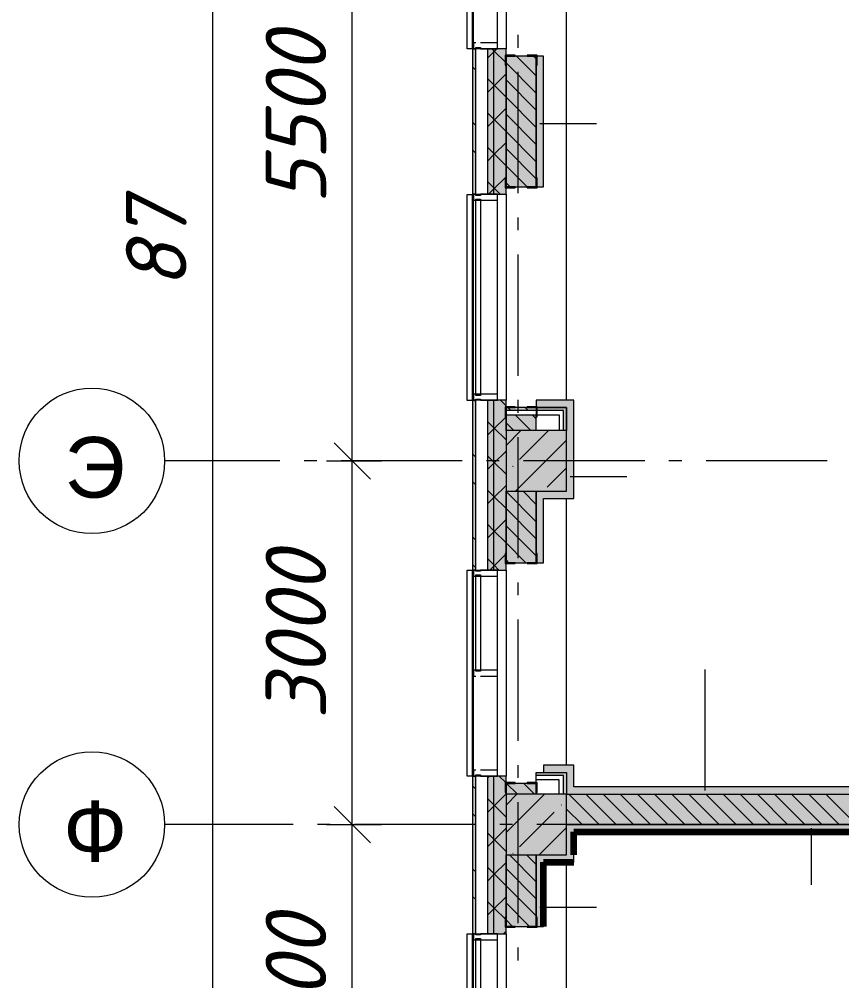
# Model space of a CAD drawing. Header units: millimetres. Extents: x -537608 to 253996, y -217170 to 186033.
# Drawn here: x -372244 to -365455, y -175888 to -167956 of the extents above; entities that cross this region are included whole.
import ezdxf

# ---------------------------------------------------------------- set-up
doc = ezdxf.new("R2010")
doc.units = ezdxf.units.MM
doc.layers.add('16) Лак 1.6м', color=160, linetype='Continuous', lineweight=90)
doc.layers.add('PDF _Геометрия', color=7, linetype='Continuous')
doc.layers.add('PDF _Текст', color=7, linetype='Continuous')
doc.layers.add('PDF _Сплошная заливка', color=7, linetype='Continuous', true_color=0xffffff)
doc.styles.add('PDF ArialMT', font='arial.ttf')
doc.styles.add('PDF ISOCPEUR Italic', font='isocpeui.ttf')

msp = doc.modelspace()

# ---------------------------------------------------------------- hatches: boundary and pattern name
at = {"layer": 'PDF _Сплошная заливка', "transparency": 33554559}
h = msp.add_hatch(color=256, dxfattribs=at)
h.paths.add_polyline_path([(-368503.2016, -178126.6438), (-368476.2036, -178126.6438), (-368476.2036, -177199.6439), (-368503.2016, -177199.6439)], flags=0)
h.paths.add_polyline_path([(-368496.3552, -175499.6429), (-368476.2036, -175499.6429), (-368476.2036, -174199.6425), (-368503.2016, -174199.6425), (-368503.2016, -175499.6429)], flags=0)
h.paths.add_polyline_path([(-368476.2036, -172499.6425), (-368476.2036, -171099.6417), (-368503.2016, -171099.6417), (-368503.2016, -172499.6425), (-368496.3552, -172499.6425)], flags=0)
h.paths.add_polyline_path([(-368496.3552, -169399.6404), (-368476.2036, -169399.6404), (-368476.2036, -168199.6404), (-368503.2016, -168199.6404), (-368503.2016, -169399.6404)], flags=0)
h.paths.add_polyline_path([(-368503.2016, -166499.6398), (-368476.2036, -166499.6398), (-368476.2036, -165199.6394), (-368503.2016, -165199.6394), (-368503.2016, -165392.9318)], flags=0)
h.paths.add_polyline_path([(-368476.2036, -163499.638), (-368476.2036, -162099.6374), (-368503.2016, -162099.6374), (-368503.2016, -163499.638), (-368496.3552, -163499.638)], flags=0)
h = msp.add_hatch(color=256, dxfattribs=at)
h.paths.add_polyline_path([(-368326.2029, -177999.6453), (-368326.2029, -177199.6439), (-368376.2031, -177199.6439), (-368376.2031, -177999.6453)], flags=0)
h.paths.add_polyline_path([(-368326.2029, -175499.6429), (-368326.2029, -174199.6425), (-368376.2031, -174199.6425), (-368376.2031, -175499.6429)], flags=0)
h.paths.add_polyline_path([(-368326.2029, -172499.6425), (-368326.2029, -171099.6417), (-368376.2031, -171099.6417), (-368376.2031, -172499.6425)], flags=0)
h.paths.add_polyline_path([(-368326.2029, -169399.6404), (-368326.2029, -168199.6404), (-368376.2031, -168199.6404), (-368376.2031, -169399.6404)], flags=0)
h.paths.add_polyline_path([(-368376.2031, -166499.6398), (-368326.2029, -166499.6398), (-368326.2029, -165199.6394), (-368376.2031, -165199.6394), (-368376.2031, -166106.1722)], flags=0)
h.paths.add_polyline_path([(-368326.2029, -163499.638), (-368326.2029, -162249.6381), (-368376.2031, -162249.6381), (-368376.2031, -163499.638)], flags=0)
h = msp.add_hatch(color=256, dxfattribs=at)
h.paths.add_polyline_path([(-368226.2024, -177349.6446), (-367976.2013, -177349.6446), (-367976.2013, -177259.6446), (-368226.2024, -177259.6446)], flags=0)
h.paths.add_polyline_path([(-368226.2024, -175439.6433), (-367976.2013, -175439.6433), (-367976.2013, -174849.6427), (-368226.2024, -174849.6427), (-368226.2024, -175378.2996)], flags=0)
h.paths.add_polyline_path([(-368226.2024, -174349.6432), (-367976.2013, -174349.6432), (-367976.2013, -174259.6432), (-368226.2024, -174259.6432)], flags=0)
h.paths.add_polyline_path([(-367976.2013, -172439.6418), (-367976.2013, -171849.9895), (-368226.2024, -171849.9895), (-368226.2024, -172439.6418), (-368074.7206, -172439.6418)], flags=0)
h.paths.add_polyline_path([(-368226.2024, -171349.9897), (-367976.2013, -171349.9897), (-367976.2013, -171219.6417), (-368226.2024, -171219.6417)], flags=0)
h.paths.add_polyline_path([(-368226.2024, -171184.6414), (-367976.2013, -171184.6414), (-367976.2013, -171159.6413), (-368226.2024, -171159.6413)], flags=0)
h.paths.add_polyline_path([(-368226.2024, -169339.6414), (-367976.2013, -169339.6414), (-367976.2013, -168259.64), (-368226.2024, -168259.64), (-368226.2024, -168959.1343)], flags=0)
h.paths.add_polyline_path([(-367976.2013, -166439.6387), (-367976.2013, -166349.6391), (-368226.2024, -166349.6391), (-368226.2024, -166439.6387), (-368074.7206, -166439.6387)], flags=0)
h.paths.add_polyline_path([(-368074.7206, -165849.6392), (-367976.2013, -165849.6392), (-367976.2013, -165734.6389), (-368226.2024, -165734.6389), (-368226.2024, -165849.6392)], flags=0)
h.paths.add_polyline_path([(-368226.2024, -165699.6394), (-367976.2013, -165699.6394), (-367976.2013, -165259.6391), (-368226.2024, -165259.6391), (-368226.2024, -165392.9318)], flags=0)
h.paths.add_polyline_path([(-368226.2024, -163439.6383), (-367976.2013, -163439.6383), (-367976.2013, -162849.6375), (-368226.2024, -162849.6375), (-368226.2024, -163253.2102)], flags=0)
at = {"layer": 'PDF _Сплошная заливка', "true_color": 0x77b143, "transparency": 33554559}
for points in [[(-367751.2003, -171184.6414), (-367751.2003, -171159.6413), (-367976.2013, -171159.6413), (-367976.2013, -171184.6414), (-367786.2074, -171184.6414)], [(-367751.2003, -174194.2332), (-367751.2003, -174169.2331), (-367976.2013, -174169.2331), (-367976.2013, -174194.2332), (-367786.2074, -174194.2332)], [(-367751.2003, -174349.6432), (-367726.2002, -174349.6432), (-367726.2002, -174169.2331), (-367751.2003, -174169.2331), (-367751.2003, -174308.4378)]]:
    msp.add_hatch(color=75, dxfattribs=at).paths.add_polyline_path(points)
at = {"layer": 'PDF _Сплошная заливка', "true_color": 0x56bc34, "transparency": 33554559}
for points in [[(-367726.2002, -171849.9895), (-367666.2017, -171849.9895), (-367666.2017, -171099.6417), (-367726.2002, -171099.6417), (-367726.2002, -171812.0962)], [(-367726.2002, -171909.9891), (-367666.2017, -171909.9891), (-367666.2017, -171849.9895), (-367916.2027, -171849.9895), (-367916.2027, -171909.9891)], [(-363684.0104, -174349.6432), (-363684.0104, -174289.6424), (-367726.2002, -174289.6424), (-367726.2002, -174349.6432), (-366809.8165, -174349.6432)], [(-367726.2002, -174849.6427), (-367666.2017, -174849.6427), (-367666.2017, -174599.6432), (-367726.2002, -174599.6432), (-367726.2002, -174665.058)], [(-362676.2037, -174659.6428), (-362676.2037, -174599.6432), (-367666.2017, -174599.6432), (-367666.2017, -174659.6428), (-363436.7393, -174659.6428)], [(-367976.2013, -175439.6433), (-367916.2027, -175439.6433), (-367916.2027, -174849.6427), (-367976.2013, -174849.6427), (-367976.2013, -175378.2996)], [(-367726.2002, -174909.6423), (-367666.2017, -174909.6423), (-367666.2017, -174849.6427), (-367916.2027, -174849.6427), (-367916.2027, -174909.6423)]]:
    msp.add_hatch(color=85, dxfattribs=at).paths.add_polyline_path(points)
at = {"layer": 'PDF _Сплошная заливка', "transparency": 33554559}
for points in [[(-368074.7206, -171849.9895), (-367726.2002, -171849.9895), (-367726.2002, -171349.9897), (-368226.2024, -171349.9897), (-368226.2024, -171849.9895)], [(-368226.2024, -174849.6427), (-367726.2002, -174849.6427), (-367726.2002, -174349.6432), (-368226.2024, -174349.6432), (-368226.2024, -174665.058)]]:
    msp.add_hatch(color=256, dxfattribs=at).paths.add_polyline_path(points)
h = msp.add_hatch(color=256, dxfattribs=at)
h.paths.add_polyline_path([(-360906.9313, -174599.6432), (-360676.2034, -174599.6432), (-360676.2034, -174349.6432), (-361226.2059, -174349.6432), (-361226.2059, -174599.6432), (-361221.2024, -174599.6432)], flags=0)
h.paths.add_polyline_path([(-362481.2062, -174599.6432), (-362476.2028, -174599.6432), (-362476.2028, -174349.6432), (-367726.2002, -174349.6432), (-367726.2002, -174599.6432), (-362676.2037, -174599.6432)], flags=0)

# ---------------------------------------------------------------- linework, layer by layer
at = {"layer": '16) Лак 1.6м'}
for p, q in [((-367666.2017, -174849.6427), (-367666.2017, -174659.6428)), ((-367666.2017, -174659.6428), (-362676.2037, -174659.6428)), ((-367916.2027, -175439.6433), (-367916.2027, -174909.6423)), ((-367916.2027, -174909.6423), (-367666.2017, -174909.6423))]:
    msp.add_line(p, q, dxfattribs=at)
at = {"layer": 'PDF _Геометрия', "lineweight": 9}
for p, q in [((-370647.0623, -212139.656), (-370647.0623, -124259.6211)), ((-369494.8612, -171599.6415), (-369494.8612, -166099.6388)), ((-368503.2016, -168199.6404), (-368503.2016, -166499.6398)), ((-368493.2032, -168149.6402), (-368493.2032, -167374.6405)), ((-368296.2079, -168149.6402), (-368296.2079, -167374.6405)), ((-368476.2036, -168149.6402), (-368493.2032, -168149.6402)), ((-368493.2032, -168149.6402), (-368493.2032, -168199.6404)), ((-368296.2079, -168149.6402), (-368436.2016, -168149.6402)), ((-368296.2079, -168199.6404), (-368296.2079, -168149.6402)), ((-368503.2016, -168199.6404), (-368503.2016, -169399.6404)), ((-368476.2036, -168199.6404), (-368503.2016, -168199.6404)), ((-368493.2032, -168199.6404), (-368476.2036, -168199.6404)), ((-368476.2036, -168199.6404), (-368476.2036, -168189.6402)), ((-368476.2036, -168189.6402), (-368436.2016, -168189.6402)), ((-368376.2031, -168199.6404), (-368476.2036, -168199.6404)), ((-368476.2036, -169399.6404), (-368476.2036, -168199.6404)), ((-368436.2016, -168189.6402), (-368436.2016, -168199.6404)), ((-368436.2016, -168199.6404), (-368296.2079, -168199.6404)), ((-368326.2029, -168199.6404), (-368376.2031, -168199.6404)), ((-368376.2031, -169399.6404), (-368376.2031, -168199.6404)), ((-368376.2031, -168274.3761), (-368326.2029, -168224.3759)), ((-368326.2029, -168215.5454), (-368342.1089, -168199.6404)), ((-368326.2029, -168224.3759), (-368301.4697, -168199.6404)), ((-368226.2024, -168199.6404), (-368326.2029, -168199.6404)), ((-368326.2029, -169399.6404), (-368326.2029, -168199.6404)), ((-368226.2024, -168315.5451), (-368326.2029, -168215.5454)), ((-368226.2024, -169399.6404), (-368226.2024, -168199.6404)), ((-367976.2013, -168259.64), (-368226.2024, -168259.64)), ((-368226.2024, -168259.64), (-368226.2024, -169339.6414)), ((-367976.2013, -168565.5448), (-368226.2024, -168315.5451)), ((-367976.2013, -168424.1242), (-368140.687, -168259.64)), ((-367976.2013, -168282.7029), (-367999.2637, -168259.64)), ((-367976.2013, -169339.6414), (-367976.2013, -168259.64)), ((-367916.2027, -168259.64), (-367976.2013, -168259.64)), ((-367976.2013, -168259.64), (-367976.2013, -169339.6414)), ((-367916.2027, -169339.6414), (-367916.2027, -168259.64)), ((-368326.2029, -168498.388), (-368376.2031, -168448.3877)), ((-368326.2029, -168507.2191), (-368226.2024, -168407.2187)), ((-367976.2013, -168706.9674), (-368226.2024, -168456.9665)), ((-368376.2031, -168557.2193), (-368326.2029, -168507.2191)), ((-368226.2024, -168598.3884), (-368326.2029, -168498.388)), ((-367976.2013, -168848.3887), (-368226.2024, -168598.3884)), ((-368326.2029, -168790.0616), (-368226.2024, -168690.062)), ((-368326.2029, -168781.2312), (-368376.2031, -168731.2309)), ((-368376.2031, -168840.0619), (-368326.2029, -168790.0616)), ((-368226.2024, -168881.231), (-368326.2029, -168781.2312)), ((-367976.2013, -168989.8093), (-368226.2024, -168739.8096)), ((-367946.2063, -168817.0632), (-367480.0572, -168817.0632)), ((-367976.2013, -169131.2306), (-368226.2024, -168881.231)), ((-368326.2029, -169064.0737), (-368376.2031, -169014.0735)), ((-368326.2029, -169072.905), (-368226.2024, -168972.9045)), ((-367976.2013, -169272.6532), (-368226.2024, -169022.6514)), ((-368376.2031, -169122.9051), (-368326.2029, -169072.905)), ((-368226.2024, -169164.0741), (-368326.2029, -169064.0737)), ((-368050.6333, -169339.6414), (-368226.2024, -169164.0741)), ((-368326.2029, -169355.7474), (-368226.2024, -169255.7478)), ((-368326.2029, -169346.9169), (-368376.2031, -169296.9167)), ((-368273.4813, -169399.6404), (-368326.2029, -169346.9169)), ((-368192.0566, -169339.6414), (-368226.2024, -169305.4954)), ((-368226.2024, -169339.6414), (-367976.2013, -169339.6414)), ((-367976.2013, -169339.6414), (-367916.2027, -169339.6414)), ((-368503.2016, -169399.6404), (-368476.2036, -169399.6404)), ((-368503.2016, -171098.8559), (-368503.2016, -169399.6404)), ((-368476.2036, -169399.6404), (-368493.2032, -169399.6404)), ((-368493.2032, -169399.6404), (-368493.2032, -169449.6406)), ((-368476.2036, -169399.6404), (-368376.2031, -169399.6404)), ((-368476.2036, -169409.6412), (-368476.2036, -169399.6404)), ((-368436.2016, -169409.6412), (-368476.2036, -169409.6412)), ((-368296.2079, -169399.6404), (-368436.2016, -169399.6404)), ((-368436.2016, -169399.6404), (-368436.2016, -169409.6412)), ((-368376.2031, -169399.6404), (-368326.2029, -169399.6404)), ((-368370.0973, -169399.6404), (-368326.2029, -169355.7474)), ((-368326.2029, -169399.6404), (-368226.2024, -169399.6404)), ((-368296.2079, -169449.6406), (-368296.2079, -169399.6404)), ((-368493.2032, -169449.6406), (-368476.2036, -169449.6406)), ((-368493.2032, -171049.6415), (-368493.2032, -169449.6406)), ((-368476.2036, -169439.6404), (-368436.2016, -169439.6404)), ((-368476.2036, -169449.6406), (-368476.2036, -169439.6404)), ((-368476.2036, -169449.6406), (-368436.2016, -169449.6406)), ((-368476.2036, -171049.6415), (-368476.2036, -169449.6406)), ((-368436.2016, -169439.6404), (-368436.2016, -169449.6406)), ((-368436.2016, -169449.6406), (-368296.2079, -169449.6406)), ((-368436.2016, -169449.6406), (-368436.2016, -171049.6415)), ((-368296.2079, -171049.6415), (-368296.2079, -169449.6406)), ((-368476.2036, -171049.6415), (-368493.2032, -171049.6415)), ((-368493.2032, -171049.6415), (-368493.2032, -171099.6417)), ((-368476.2036, -171059.6417), (-368476.2036, -171049.6415)), ((-368436.2016, -171049.6415), (-368476.2036, -171049.6415)), ((-368436.2016, -171059.6417), (-368476.2036, -171059.6417)), ((-368476.2036, -171099.6417), (-368476.2036, -171089.6415)), ((-368476.2036, -171089.6415), (-368436.2016, -171089.6415)), ((-368296.2079, -171049.6415), (-368436.2016, -171049.6415)), ((-368436.2016, -171049.6415), (-368436.2016, -171059.6417)), ((-368436.2016, -171089.6415), (-368436.2016, -171099.6417)), ((-368296.2079, -171099.6417), (-368296.2079, -171049.6415)), ((-368476.2036, -171099.6417), (-368503.2016, -171099.6417)), ((-368503.2016, -171099.6417), (-368503.2016, -172499.6425)), ((-368493.2032, -171099.6417), (-368476.2036, -171099.6417)), ((-368476.2036, -172499.6425), (-368476.2036, -171099.6417)), ((-368376.2031, -171099.6417), (-368476.2036, -171099.6417)), ((-368436.2016, -171099.6417), (-368296.2079, -171099.6417)), ((-368376.2031, -171102.8044), (-368373.0425, -171099.6417)), ((-368376.2031, -172499.6425), (-368376.2031, -171099.6417)), ((-368326.2029, -171099.6417), (-368376.2031, -171099.6417)), ((-368326.2029, -172499.6425), (-368326.2029, -171099.6417)), ((-368226.2024, -171099.6417), (-368326.2029, -171099.6417)), ((-368226.2024, -171143.9732), (-368270.536, -171099.6417)), ((-368226.2024, -171349.9897), (-368226.2024, -171099.6417)), ((-367976.2013, -171159.6413), (-368226.2024, -171159.6413)), ((-368226.2024, -171159.6413), (-368226.2024, -171184.6414)), ((-368185.5374, -171184.6414), (-368210.5375, -171159.6413)), ((-368044.1141, -171184.6414), (-368069.1142, -171159.6413)), ((-367726.2002, -171099.6417), (-367976.2013, -171099.6417)), ((-367976.2013, -171099.6417), (-367976.2013, -171159.6413)), ((-367976.2013, -171159.6413), (-367726.2002, -171159.6413)), ((-367786.2074, -171159.6413), (-367976.2013, -171159.6413)), ((-367976.2013, -171159.6413), (-367976.2013, -171184.6414)), ((-367751.2003, -171159.6413), (-367786.2074, -171159.6413)), ((-367726.2002, -171159.6413), (-367751.2003, -171159.6413)), ((-367666.2017, -171099.6417), (-367726.2002, -171099.6417)), ((-367726.2002, -171159.6413), (-367726.2002, -171349.9897)), ((-367726.2002, -171349.9897), (-367726.2002, -171159.6413)), ((-367666.2017, -171849.9895), (-367666.2017, -171099.6417)), ((-368326.2029, -171335.6473), (-368226.2024, -171235.6468)), ((-368226.2024, -171184.6414), (-368226.2024, -171219.6417)), ((-367976.2013, -171184.6414), (-368226.2024, -171184.6414)), ((-368226.2024, -171219.6417), (-368226.2024, -171349.9897)), ((-368226.2024, -171219.6417), (-367976.2013, -171219.6417)), ((-368020.1905, -171349.9897), (-368150.539, -171219.6417)), ((-367976.2013, -171252.5524), (-368009.1157, -171219.6417)), ((-367786.2074, -171184.6414), (-367976.2013, -171184.6414)), ((-367976.2013, -171349.9897), (-367976.2013, -171219.6417)), ((-367976.2013, -171219.6417), (-367786.2074, -171219.6417)), ((-367751.2003, -171184.6414), (-367786.2074, -171184.6414)), ((-367786.2074, -171219.6417), (-367786.2074, -171349.9897)), ((-367751.2003, -171349.9897), (-367751.2003, -171184.6414)), ((-368326.2029, -171326.8161), (-368376.2031, -171276.8159)), ((-368226.2024, -171426.8166), (-368326.2029, -171326.8161)), ((-368161.6138, -171349.9897), (-368226.2024, -171285.3954)), ((-368376.2031, -171385.6475), (-368326.2029, -171335.6473)), ((-368226.2024, -171472.9522), (-368103.2428, -171349.9897)), ((-367726.2002, -171349.9897), (-368226.2024, -171349.9897)), ((-368226.2024, -171349.9897), (-368226.2024, -171849.9895)), ((-368114.2143, -171589.0608), (-367875.1416, -171349.9897)), ((-367726.2002, -171849.9895), (-367726.2002, -171349.9897)), ((-368147.0426, -171849.9895), (-367726.2002, -171429.1495)), ((-368326.2029, -171609.6595), (-368376.2031, -171559.6593)), ((-368326.2029, -171618.4898), (-368226.2024, -171518.4902)), ((-369706.9874, -171599.6415), (-369494.8612, -171599.6415)), ((-369494.8612, -174599.6432), (-369494.8612, -171599.6415)), ((-369494.8612, -171599.6415), (-369254.8584, -171599.6415)), ((-368376.2031, -171668.49), (-368326.2029, -171618.4898)), ((-368226.2024, -171709.6591), (-368326.2029, -171609.6595)), ((-368171.2418, -171646.0856), (-368166.4967, -171641.3432)), ((-367886.1131, -171817.1588), (-367726.2002, -171657.2483)), ((-367696.2052, -171726.9427), (-367230.0561, -171726.9427)), ((-368326.2029, -171901.3331), (-368226.2024, -171801.3327)), ((-368326.2029, -171892.5017), (-368376.2031, -171842.5026)), ((-368226.2024, -171849.9895), (-367726.2002, -171849.9895)), ((-368226.2024, -172499.6425), (-368226.2024, -171849.9895)), ((-368226.2024, -171849.9895), (-368226.2024, -172439.6418)), ((-367976.2013, -172101.0816), (-368226.2024, -171851.081)), ((-367976.2013, -171959.6599), (-368085.8729, -171849.9895)), ((-367976.2013, -172439.6418), (-367976.2013, -171849.9895)), ((-367976.2013, -171849.9895), (-367976.2013, -172439.6418)), ((-367666.2017, -171909.9891), (-367666.2017, -171849.9895)), ((-368376.2031, -171951.3334), (-368326.2029, -171901.3331)), ((-368226.2024, -171992.5022), (-368326.2029, -171892.5017)), ((-367916.2027, -172439.6418), (-367916.2027, -171909.9891)), ((-367916.2027, -171909.9891), (-367666.2017, -171909.9891)), ((-367976.2013, -172242.5022), (-368226.2024, -171992.5022)), ((-368326.2029, -172175.3451), (-368376.2031, -172125.3449)), ((-368326.2029, -172184.1765), (-368226.2024, -172084.176)), ((-368376.2031, -172234.1757), (-368326.2029, -172184.1765)), ((-368226.2024, -172275.3439), (-368326.2029, -172175.3451)), ((-367976.2013, -172383.9234), (-368226.2024, -172133.9238)), ((-368061.9061, -172439.6418), (-368226.2024, -172275.3439)), ((-368326.2029, -172458.1879), (-368376.2031, -172408.1882)), ((-368326.2029, -172467.0188), (-368226.2024, -172367.0184)), ((-368203.3295, -172439.6418), (-368226.2024, -172416.7666)), ((-368226.2024, -172439.6418), (-367976.2013, -172439.6418)), ((-367976.2013, -172439.6418), (-367916.2027, -172439.6418)), ((-368503.2016, -174199.6425), (-368503.2016, -172499.6425)), ((-368503.2016, -172499.6425), (-368476.2036, -172499.6425)), ((-368476.2036, -172499.6425), (-368493.2032, -172499.6425)), ((-368493.2032, -172499.6425), (-368493.2032, -172549.6422)), ((-368476.2036, -172509.6419), (-368476.2036, -172499.6425)), ((-368476.2036, -172499.6425), (-368376.2031, -172499.6425)), ((-368436.2016, -172509.6419), (-368476.2036, -172509.6419)), ((-368296.2079, -172499.6425), (-368436.2016, -172499.6425)), ((-368436.2016, -172499.6425), (-368436.2016, -172509.6419)), ((-368376.2031, -172499.6425), (-368326.2029, -172499.6425)), ((-368358.8244, -172499.6425), (-368326.2029, -172467.0188)), ((-368284.7541, -172499.6425), (-368326.2029, -172458.1879)), ((-368326.2029, -172499.6425), (-368226.2024, -172499.6425)), ((-368296.2079, -172549.6422), (-368296.2079, -172499.6425)), ((-368493.2032, -173324.6429), (-368493.2032, -172549.6422)), ((-368493.2032, -172549.6422), (-368476.2036, -172549.6422)), ((-368476.2036, -172539.6423), (-368436.2016, -172539.6423)), ((-368476.2036, -172549.6422), (-368476.2036, -172539.6423)), ((-368476.2036, -172549.6422), (-368436.2016, -172549.6422)), ((-368476.2036, -173324.6429), (-368476.2036, -172549.6422)), ((-368436.2016, -172539.6423), (-368436.2016, -172549.6422)), ((-368436.2016, -172549.6422), (-368436.2016, -173324.6429)), ((-368436.2016, -172549.6422), (-368296.2079, -172549.6422)), ((-368296.2079, -173324.6429), (-368296.2079, -172549.6422)), ((-368476.2036, -173324.6429), (-368493.2032, -173324.6429)), ((-368493.2032, -173324.6429), (-368493.2032, -173374.6415)), ((-368493.2032, -174149.6423), (-368493.2032, -173374.6415)), ((-368493.2032, -173374.6415), (-368476.2036, -173374.6415)), ((-368436.2016, -173324.6429), (-368476.2036, -173324.6429)), ((-368476.2036, -173334.6423), (-368476.2036, -173324.6429)), ((-368436.2016, -173334.6423), (-368476.2036, -173334.6423)), ((-368296.2079, -173324.6429), (-368436.2016, -173324.6429)), ((-368436.2016, -173324.6429), (-368436.2016, -173334.6423)), ((-368436.2016, -173374.6415), (-368296.2079, -173374.6415)), ((-368296.2079, -173374.6415), (-368296.2079, -173324.6429)), ((-368296.2079, -174149.6423), (-368296.2079, -173374.6415)), ((-366583.5841, -174319.6433), (-366583.5841, -173319.6427)), ((-367726.2002, -174109.2324), (-367916.2027, -174109.2324)), ((-367916.2027, -174109.2324), (-367916.2027, -174169.2331)), ((-367666.2017, -174109.2324), (-367726.2002, -174109.2324)), ((-367666.2017, -174289.6424), (-367666.2017, -174109.2324)), ((-368476.2036, -174149.6423), (-368493.2032, -174149.6423)), ((-368493.2032, -174149.6423), (-368493.2032, -174199.6425)), ((-368476.2036, -174199.6425), (-368476.2036, -174189.6431)), ((-368476.2036, -174189.6431), (-368436.2016, -174189.6431)), ((-368296.2079, -174149.6423), (-368436.2016, -174149.6423)), ((-368436.2016, -174189.6431), (-368436.2016, -174199.6425)), ((-368296.2079, -174199.6425), (-368296.2079, -174149.6423)), ((-367976.2013, -174194.2332), (-367976.2013, -174169.2331)), ((-367976.2013, -174169.2331), (-367786.2074, -174169.2331)), ((-367916.2027, -174169.2331), (-367726.2002, -174169.2331)), ((-367786.2074, -174169.2331), (-367751.2003, -174169.2331)), ((-367751.2003, -174169.2331), (-367726.2002, -174169.2331)), ((-367726.2002, -174169.2331), (-367726.2002, -174349.6432)), ((-367726.2002, -174169.2331), (-367726.2002, -174289.6424)), ((-368476.2036, -174199.6425), (-368503.2016, -174199.6425)), ((-368503.2016, -174199.6425), (-368503.2016, -175499.6429)), ((-368493.2032, -174199.6425), (-368476.2036, -174199.6425)), ((-368376.2031, -174199.6425), (-368476.2036, -174199.6425)), ((-368476.2036, -175499.6429), (-368476.2036, -174199.6425)), ((-368436.2016, -174199.6425), (-368296.2079, -174199.6425)), ((-368376.2031, -174214.0759), (-368361.7697, -174199.6425)), ((-368326.2029, -174199.6425), (-368376.2031, -174199.6425)), ((-368376.2031, -175499.6429), (-368376.2031, -174199.6425)), ((-368226.2024, -174199.6425), (-368326.2029, -174199.6425)), ((-368326.2029, -175499.6429), (-368326.2029, -174199.6425)), ((-368226.2024, -174255.2447), (-368281.8089, -174199.6425)), ((-368226.2024, -174349.6432), (-368226.2024, -174199.6425)), ((-367976.2013, -174259.6432), (-368226.2024, -174259.6432)), ((-368226.2024, -174259.6432), (-368226.2024, -174349.6432)), ((-368131.8083, -174349.6432), (-368221.8104, -174259.6432)), ((-367990.385, -174349.6432), (-368080.3871, -174259.6432)), ((-367976.2013, -174229.2332), (-367976.2013, -174194.2332)), ((-367786.2074, -174194.2332), (-367976.2013, -174194.2332)), ((-367786.2074, -174229.2332), (-367976.2013, -174229.2332)), ((-367976.2013, -174349.6432), (-367976.2013, -174259.6432)), ((-367751.2003, -174194.2332), (-367786.2074, -174194.2332)), ((-367786.2074, -174349.6432), (-367786.2074, -174229.2332)), ((-367751.2003, -174349.6432), (-367751.2003, -174194.2332)), ((-368326.2029, -174446.919), (-368226.2024, -174346.9186)), ((-368226.2024, -174666.3331), (-367909.5114, -174349.6432)), ((-368226.2024, -174438.2346), (-368137.6126, -174349.6432)), ((-367726.2002, -174349.6432), (-368226.2024, -174349.6432)), ((-368226.2024, -174349.6432), (-368226.2024, -174849.6427)), ((-367726.2002, -174289.6424), (-367726.2002, -174349.6432)), ((-367726.2002, -174849.6427), (-367726.2002, -174349.6432)), ((-367726.2002, -174349.6432), (-363684.0104, -174349.6432)), ((-367726.2002, -174349.6432), (-363684.0104, -174349.6432)), ((-367457.5459, -174599.6432), (-367707.5384, -174349.6432)), ((-363744.009, -174289.6424), (-367666.2017, -174289.6424)), ((-367316.1226, -174599.6432), (-367566.1237, -174349.6432)), ((-367174.6993, -174599.6432), (-367424.7004, -174349.6432)), ((-367033.2761, -174599.6432), (-367283.2772, -174349.6432)), ((-366891.8527, -174599.6432), (-367141.8538, -174349.6432)), ((-366750.438, -174599.6432), (-367000.4391, -174349.6432)), ((-366609.0148, -174599.6432), (-366859.0159, -174349.6432)), ((-366467.5915, -174599.6432), (-366717.5926, -174349.6432)), ((-366326.1682, -174599.6432), (-366576.1693, -174349.6432)), ((-366184.7535, -174599.6432), (-366434.746, -174349.6432)), ((-366043.3302, -174599.6432), (-366293.3313, -174349.6432)), ((-365901.9069, -174599.6432), (-366151.908, -174349.6432)), ((-365760.4836, -174599.6432), (-366010.4847, -174349.6432)), ((-365619.0603, -174599.6432), (-365869.0614, -174349.6432)), ((-365477.6456, -174599.6432), (-365727.6381, -174349.6432)), ((-365336.2224, -174599.6432), (-365586.2235, -174349.6432)), ((-368326.2029, -174438.0876), (-368376.2031, -174388.0874)), ((-368376.2031, -174496.9182), (-368326.2029, -174446.919)), ((-368226.2024, -174538.0881), (-368326.2029, -174438.0876)), ((-368114.2143, -174782.4409), (-367829.0942, -174497.3175)), ((-367772.0668, -174440.2939), (-367767.3217, -174435.5515)), ((-367598.9606, -174599.6432), (-367726.2002, -174472.402)), ((-369706.9874, -174599.6432), (-369494.8612, -174599.6432)), ((-369494.8612, -177599.6436), (-369494.8612, -174599.6432)), ((-369494.8612, -174599.6432), (-369254.8584, -174599.6432)), ((-368326.2029, -174729.7613), (-368226.2024, -174629.7614)), ((-367953.3197, -174849.6427), (-367726.2002, -174622.5308)), ((-367666.2017, -174599.6432), (-367726.2002, -174599.6432)), ((-367726.2002, -174599.6432), (-367666.2017, -174599.6432)), ((-362676.2037, -174599.6432), (-367666.2017, -174599.6432)), ((-367666.2017, -174599.6432), (-362676.2037, -174599.6432)), ((-365709.2347, -174629.6425), (-365709.2347, -175095.7927)), ((-368326.2029, -174720.9299), (-368376.2031, -174670.9308)), ((-368376.2031, -174779.7615), (-368326.2029, -174729.7613)), ((-368226.2024, -174820.9303), (-368326.2029, -174720.9299)), ((-368226.2024, -175499.6429), (-368226.2024, -174849.6427)), ((-368226.2024, -174849.6427), (-368226.2024, -175439.6433)), ((-368226.2024, -174849.6427), (-367726.2002, -174849.6427)), ((-367976.2013, -175070.9304), (-368197.4906, -174849.6427)), ((-368171.2418, -174839.4662), (-368166.4967, -174834.7243)), ((-367976.2013, -174929.5087), (-368056.0673, -174849.6427)), ((-367976.2013, -175439.6433), (-367976.2013, -174849.6427)), ((-367976.2013, -174849.6427), (-367976.2013, -175439.6433)), ((-367666.2017, -174909.6423), (-367666.2017, -174849.6427)), ((-368326.2029, -175003.7732), (-368376.2031, -174953.773)), ((-368326.2029, -175012.6047), (-368226.2024, -174912.6042)), ((-367976.2013, -175212.3515), (-368226.2024, -174962.352)), ((-368376.2031, -175062.6038), (-368326.2029, -175012.6047)), ((-368226.2024, -175103.7737), (-368326.2029, -175003.7732)), ((-367976.2013, -175353.7732), (-368226.2024, -175103.7737)), ((-368326.2029, -175295.447), (-368226.2024, -175195.4476)), ((-368326.2029, -175286.615), (-368376.2031, -175236.6164)), ((-368376.2031, -175345.4472), (-368326.2029, -175295.447)), ((-368226.2024, -175386.6154), (-368326.2029, -175286.615)), ((-368031.7562, -175439.6433), (-368226.2024, -175245.1949)), ((-367946.2063, -175281.6934), (-367480.0572, -175281.6934)), ((-368173.1794, -175439.6433), (-368226.2024, -175386.6154)), ((-368226.2024, -175439.6433), (-367976.2013, -175439.6433)), ((-367976.2013, -175439.6433), (-367916.2027, -175439.6433)), ((-368503.2016, -175499.6429), (-368476.2036, -175499.6429)), ((-368503.2016, -177199.6439), (-368503.2016, -175499.6429)), ((-368476.2036, -175499.6429), (-368493.2032, -175499.6429)), ((-368493.2032, -175499.6429), (-368493.2032, -175549.6431)), ((-368476.2036, -175499.6429), (-368376.2031, -175499.6429)), ((-368476.2036, -175509.6439), (-368476.2036, -175499.6429)), ((-368436.2016, -175509.6439), (-368476.2036, -175509.6439)), ((-368296.2079, -175499.6429), (-368436.2016, -175499.6429)), ((-368436.2016, -175499.6429), (-368436.2016, -175509.6439)), ((-368376.2031, -175499.6429), (-368326.2029, -175499.6429)), ((-368326.2029, -175499.6429), (-368226.2024, -175499.6429)), ((-368296.2079, -175549.6431), (-368296.2079, -175499.6429)), ((-368247.5597, -175499.6429), (-368226.2024, -175478.2899)), ((-368493.2032, -176324.6433), (-368493.2032, -175549.6431)), ((-368493.2032, -175549.6431), (-368476.2036, -175549.6431)), ((-368476.2036, -175539.6437), (-368436.2016, -175539.6437)), ((-368476.2036, -175549.6431), (-368476.2036, -175539.6437)), ((-368476.2036, -175549.6431), (-368436.2016, -175549.6431)), ((-368476.2036, -176324.6433), (-368476.2036, -175549.6431)), ((-368436.2016, -175539.6437), (-368436.2016, -175549.6431)), ((-368436.2016, -175549.6431), (-368436.2016, -176324.6433)), ((-368436.2016, -175549.6431), (-368296.2079, -175549.6431)), ((-368296.2079, -176324.6433), (-368296.2079, -175549.6431))]:
    msp.add_line(p, q, dxfattribs=at)
at = {"layer": 'PDF _Геометрия', "color": 9, "lineweight": 9, "true_color": 0xc0c0c0}
for p, q in [((-367726.2002, -171098.8559), (-367726.2002, -166409.6395)), ((-368226.2024, -166499.6398), (-368226.2024, -168199.6404)), ((-368226.2024, -169399.6404), (-368226.2024, -171098.8559)), ((-367726.2002, -174109.2324), (-367726.2002, -171909.9891)), ((-368226.2024, -172499.6425), (-368226.2024, -174199.6425)), ((-367976.2013, -174253.6423), (-367976.2013, -174229.2332)), ((-367726.2002, -177111.0822), (-367726.2002, -174909.6423)), ((-368226.2024, -175499.6429), (-368226.2024, -177199.6439))]:
    msp.add_line(p, q, dxfattribs=at)
at = {"layer": 'PDF _Геометрия', "color": 253, "lineweight": 9, "true_color": 0xaaaaaa}
for p, q in [((-368548.1122, -168201.1275), (-368548.1122, -166501.1262)), ((-368126.202, -168190.8966), (-368126.202, -168085.064)), ((-368503.2016, -168201.1275), (-368548.1122, -168201.1275)), ((-368450.1184, -168199.6404), (-368450.1184, -168189.6402)), ((-368448.1118, -168189.6402), (-368448.1118, -168199.6404)), ((-368126.202, -169390.8974), (-368126.202, -168390.8975)), ((-368548.1122, -171101.128), (-368548.1122, -169401.1276)), ((-368548.1122, -169401.1276), (-368503.2016, -169401.1276)), ((-368450.1184, -169409.6412), (-368450.1184, -169401.1276)), ((-368450.1184, -169401.1276), (-368448.1118, -169401.1276)), ((-368448.1118, -169401.1276), (-368448.1118, -169409.6412)), ((-368450.1184, -169449.6406), (-368450.1184, -169439.6404)), ((-368448.1118, -169439.6404), (-368448.1118, -169449.6406)), ((-368126.202, -169696.7315), (-368126.202, -169590.8973)), ((-368126.202, -170896.7314), (-368126.202, -169896.731)), ((-368450.1184, -171059.6417), (-368450.1184, -171049.6415)), ((-368450.1184, -171098.8559), (-368450.1184, -171089.6415)), ((-368448.1118, -171049.6415), (-368448.1118, -171059.6417)), ((-368448.1118, -171089.6415), (-368448.1118, -171098.8559)), ((-368126.202, -171202.5648), (-368126.202, -171096.7323)), ((-368503.2016, -171101.128), (-368548.1122, -171101.128)), ((-368126.202, -172402.5658), (-368126.202, -171402.5643)), ((-370093.2017, -171599.6415), (-371043.5246, -171599.6415)), ((-369787.3702, -171599.6415), (-369893.2009, -171599.6415)), ((-368587.3649, -171599.6415), (-369587.3693, -171599.6415)), ((-368281.5333, -171599.6415), (-368387.364, -171599.6415)), ((-367081.528, -171599.6415), (-368081.5325, -171599.6415)), ((-366775.6965, -171599.6415), (-366881.5358, -171599.6415)), ((-365575.6998, -171599.6415), (-366575.6957, -171599.6415)), ((-368548.1122, -174201.1302), (-368548.1122, -172501.1291)), ((-368548.1122, -172501.1291), (-368503.2016, -172501.1291)), ((-368450.1184, -172509.6419), (-368450.1184, -172501.1291)), ((-368450.1184, -172501.1291), (-368448.1118, -172501.1291)), ((-368448.1118, -172501.1291), (-368448.1118, -172509.6419)), ((-368450.1184, -172549.6422), (-368450.1184, -172539.6423)), ((-368448.1118, -172539.6423), (-368448.1118, -172549.6422)), ((-368126.202, -172708.3984), (-368126.202, -172602.5656)), ((-368126.202, -173908.3994), (-368126.202, -172908.3993)), ((-368450.1184, -173334.6423), (-368450.1184, -173324.6429)), ((-368448.1118, -173324.6429), (-368448.1118, -173334.6423)), ((-368126.202, -174214.2331), (-368126.202, -174108.3992)), ((-368450.1184, -174199.6425), (-368450.1184, -174189.6431)), ((-368448.1118, -174189.6431), (-368448.1118, -174199.6425)), ((-368503.2016, -174201.1302), (-368548.1122, -174201.1302)), ((-368126.202, -175414.233), (-368126.202, -174414.2334)), ((-369983.203, -174599.6432), (-371043.5246, -174599.6432)), ((-369677.3628, -174599.6432), (-369783.2021, -174599.6432)), ((-368477.3661, -174599.6432), (-369477.362, -174599.6432)), ((-368171.5346, -174599.6432), (-368277.3652, -174599.6432)), ((-366971.5293, -174599.6432), (-367971.5337, -174599.6432)), ((-366665.6977, -174599.6432), (-366771.5284, -174599.6432)), ((-365465.7011, -174599.6432), (-366465.6968, -174599.6432)), ((-368548.1122, -177201.1316), (-368548.1122, -175501.1306)), ((-368548.1122, -175501.1306), (-368503.2016, -175501.1306)), ((-368450.1184, -175509.6439), (-368450.1184, -175501.1306)), ((-368450.1184, -175501.1306), (-368448.1118, -175501.1306)), ((-368448.1118, -175501.1306), (-368448.1118, -175509.6439)), ((-368450.1184, -175549.6431), (-368450.1184, -175539.6437)), ((-368448.1118, -175539.6437), (-368448.1118, -175549.6431)), ((-368126.202, -175720.0667), (-368126.202, -175614.2339))]:
    msp.add_line(p, q, dxfattribs=at)
at = {"layer": 'PDF _Геометрия', "color": 253, "lineweight": 20, "true_color": 0xaaaaaa}
for p, q in [((-368151.2021, -168253.6399), (-368232.2048, -168253.6399)), ((-368232.2048, -168253.6399), (-368232.2048, -168334.6404)), ((-368226.2024, -168334.6404), (-368226.2024, -168259.64)), ((-368226.2024, -168259.64), (-368151.2021, -168259.64)), ((-368151.2021, -168259.64), (-368151.2021, -168253.6399)), ((-367970.2075, -168253.6399), (-368051.2017, -168253.6399)), ((-368051.2017, -168253.6399), (-368051.2017, -168259.64)), ((-368051.2017, -168259.64), (-367976.2013, -168259.64)), ((-367976.2013, -168259.64), (-367976.2013, -168334.6404)), ((-367970.2075, -168334.6404), (-367970.2075, -168253.6399)), ((-368232.2048, -168334.6404), (-368226.2024, -168334.6404)), ((-367976.2013, -168334.6404), (-367970.2075, -168334.6404)), ((-368226.2024, -169264.6403), (-368232.2048, -169264.6403)), ((-368232.2048, -169264.6403), (-368232.2048, -169345.6401)), ((-368226.2024, -169339.6414), (-368226.2024, -169264.6403)), ((-367970.2075, -169264.6403), (-367976.2013, -169264.6403)), ((-367976.2013, -169264.6403), (-367976.2013, -169339.6414)), ((-367970.2075, -169345.6401), (-367970.2075, -169264.6403)), ((-368232.2048, -169345.6401), (-368151.2021, -169345.6401)), ((-368151.2021, -169339.6414), (-368226.2024, -169339.6414)), ((-368151.2021, -169345.6401), (-368151.2021, -169339.6414)), ((-368051.2017, -169339.6414), (-368051.2017, -169345.6401)), ((-367976.2013, -169339.6414), (-368051.2017, -169339.6414)), ((-368051.2017, -169345.6401), (-367970.2075, -169345.6401)), ((-368151.2021, -171153.6413), (-368232.2048, -171153.6413)), ((-368232.2048, -171153.6413), (-368232.2048, -171234.6416)), ((-368226.2024, -171234.6416), (-368226.2024, -171159.6413)), ((-368226.2024, -171159.6413), (-368151.2021, -171159.6413)), ((-368151.2021, -171159.6413), (-368151.2021, -171153.6413)), ((-367970.2075, -171153.6413), (-368051.2017, -171153.6413)), ((-368051.2017, -171153.6413), (-368051.2017, -171159.6413)), ((-368051.2017, -171159.6413), (-367976.2013, -171159.6413)), ((-367976.2013, -171159.6413), (-367976.2013, -171234.6416)), ((-367970.2075, -171234.6416), (-367970.2075, -171153.6413)), ((-368232.2048, -171234.6416), (-368226.2024, -171234.6416)), ((-367976.2013, -171234.6416), (-367970.2075, -171234.6416)), ((-368226.2024, -172364.6426), (-368232.2048, -172364.6426)), ((-368232.2048, -172364.6426), (-368232.2048, -172445.6421)), ((-368226.2024, -172439.6418), (-368226.2024, -172364.6426)), ((-367970.2075, -172364.6426), (-367976.2013, -172364.6426)), ((-367976.2013, -172364.6426), (-367976.2013, -172439.6418)), ((-367970.2075, -172445.6421), (-367970.2075, -172364.6426)), ((-368232.2048, -172445.6421), (-368151.2021, -172445.6421)), ((-368151.2021, -172439.6418), (-368226.2024, -172439.6418)), ((-368151.2021, -172445.6421), (-368151.2021, -172439.6418)), ((-368051.2017, -172439.6418), (-368051.2017, -172445.6421)), ((-367976.2013, -172439.6418), (-368051.2017, -172439.6418)), ((-368051.2017, -172445.6421), (-367970.2075, -172445.6421)), ((-368151.2021, -174253.6423), (-368232.2048, -174253.6423)), ((-368232.2048, -174253.6423), (-368232.2048, -174334.6425)), ((-368226.2024, -174334.6425), (-368226.2024, -174259.6432)), ((-368226.2024, -174259.6432), (-368151.2021, -174259.6432)), ((-368151.2021, -174259.6432), (-368151.2021, -174253.6423)), ((-367970.2075, -174253.6423), (-368051.2017, -174253.6423)), ((-368051.2017, -174253.6423), (-368051.2017, -174259.6432)), ((-368051.2017, -174259.6432), (-367976.2013, -174259.6432)), ((-367976.2013, -174259.6432), (-367976.2013, -174334.6425)), ((-367970.2075, -174334.6425), (-367970.2075, -174253.6423)), ((-368232.2048, -174334.6425), (-368226.2024, -174334.6425)), ((-367976.2013, -174334.6425), (-367970.2075, -174334.6425)), ((-368226.2024, -175364.6429), (-368232.2048, -175364.6429)), ((-368232.2048, -175364.6429), (-368232.2048, -175445.6441)), ((-368226.2024, -175439.6433), (-368226.2024, -175364.6429)), ((-367970.2075, -175364.6429), (-367976.2013, -175364.6429)), ((-367976.2013, -175364.6429), (-367976.2013, -175439.6433)), ((-367970.2075, -175445.6441), (-367970.2075, -175364.6429)), ((-368232.2048, -175445.6441), (-368151.2021, -175445.6441)), ((-368151.2021, -175439.6433), (-368226.2024, -175439.6433)), ((-368151.2021, -175445.6441), (-368151.2021, -175439.6433)), ((-368051.2017, -175439.6433), (-368051.2017, -175445.6441)), ((-367976.2013, -175439.6433), (-368051.2017, -175439.6433)), ((-368051.2017, -175445.6441), (-367970.2075, -175445.6441))]:
    msp.add_line(p, q, dxfattribs=at)
at = {"layer": 'PDF _Геометрия', "color": 8, "lineweight": 9, "true_color": 0x787878}
for p, q in [((-368476.2036, -168375.8376), (-368503.2016, -168348.8381)), ((-368476.2036, -168832.0342), (-368503.2016, -168805.0354)), ((-368476.2036, -169060.1337), (-368503.2016, -169033.1335)), ((-368476.2036, -171113.0209), (-368489.5863, -171099.6417)), ((-368476.2036, -171569.2184), (-368503.2016, -171542.2185)), ((-368476.2036, -171797.3164), (-368503.2016, -171770.317)), ((-368476.2036, -172253.5146), (-368503.2016, -172226.5144)), ((-368476.2036, -172481.6126), (-368503.2016, -172454.6124)), ((-368476.2036, -174306.401), (-368503.2016, -174279.402)), ((-368476.2036, -174534.5002), (-368503.2016, -174507.4999)), ((-368476.2036, -174990.6973), (-368503.2016, -174963.6971)), ((-368476.2036, -175218.7969), (-368503.2016, -175191.7956))]:
    msp.add_line(p, q, dxfattribs=at)
at = {"layer": 'PDF _Геометрия', "lineweight": 20}
for p, q in [((-369644.8618, -171449.6411), (-369494.8612, -171599.6415)), ((-369494.8612, -171599.6415), (-369344.8605, -171749.6416)), ((-369644.8618, -174449.6425), (-369494.8612, -174599.6432)), ((-369494.8612, -174599.6432), (-369344.8605, -174749.6423))]:
    msp.add_line(p, q, dxfattribs=at)
for centre in [(-371643.5269, -171599.6409), (-371643.5269, -174599.6423)]:
    msp.add_circle(centre, 599.9996, dxfattribs=at)
at = {"layer": 'PDF _Сплошная заливка', "lineweight": 35, "transparency": 33554559}
for points in [[(-368226.2024, -169399.6404), (-368226.2024, -168199.6404), (-368326.2029, -169399.6404), (-368326.2029, -168199.6404)], [(-368226.2024, -172499.6425), (-368226.2024, -171099.6417), (-368326.2029, -172499.6425), (-368326.2029, -171099.6417)], [(-368226.2024, -175499.6429), (-368226.2024, -174199.6425), (-368326.2029, -175499.6429), (-368326.2029, -174199.6425)]]:
    msp.add_solid(points, dxfattribs=at)
at = {"layer": 'PDF _Сплошная заливка', "color": 85, "lineweight": 35, "true_color": 0x56bc34, "transparency": 33554559}
for points in [[(-367916.2027, -169339.6414), (-367916.2027, -168259.64), (-367976.2013, -169339.6414), (-367976.2013, -168259.64)], [(-367726.2002, -171159.6413), (-367726.2002, -171099.6417), (-367976.2013, -171159.6413), (-367976.2013, -171099.6417)], [(-367916.2027, -172439.6418), (-367916.2027, -171849.9895), (-367976.2013, -172439.6418), (-367976.2013, -171849.9895)], [(-367726.2002, -174169.2331), (-367726.2002, -174109.2324), (-367916.2027, -174169.2331), (-367916.2027, -174109.2324)], [(-367666.2017, -174289.6424), (-367666.2017, -174109.2324), (-367726.2002, -174289.6424), (-367726.2002, -174109.2324)]]:
    msp.add_solid(points, dxfattribs=at)
at = {"layer": 'PDF _Сплошная заливка', "color": 75, "lineweight": 35, "true_color": 0x77b143, "transparency": 33554559}
msp.add_solid([(-367726.2002, -171349.9897), (-367726.2002, -171159.6413), (-367751.2003, -171349.9897), (-367751.2003, -171159.6413)], dxfattribs=at)

# ---------------------------------------------------------------- texts
at = {"layer": 'PDF _Текст', "char_height": 500, "attachment_point": 4, "rotation": 90, "style": 'PDF ISOCPEUR Italic'}
for s, insert in [('5500', (-369960.373, -169481.721)), ('87 ', (-371112.5827, -170179.1857)), ('3000', (-369960.373, -173731.7172)), ('3000', (-369960.373, -176731.7207))]:
    msp.add_mtext(s, dxfattribs=dict(at, insert=insert))
at = {"layer": 'PDF _Текст', "char_height": 500, "attachment_point": 4, "style": 'PDF ArialMT'}
for s, insert in [('Э', (-371870.5692, -171655.9647)), ('Ф', (-371882.2727, -174655.965))]:
    msp.add_mtext(s, dxfattribs=dict(at, insert=insert))

doc.saveas('drawing.dxf')
